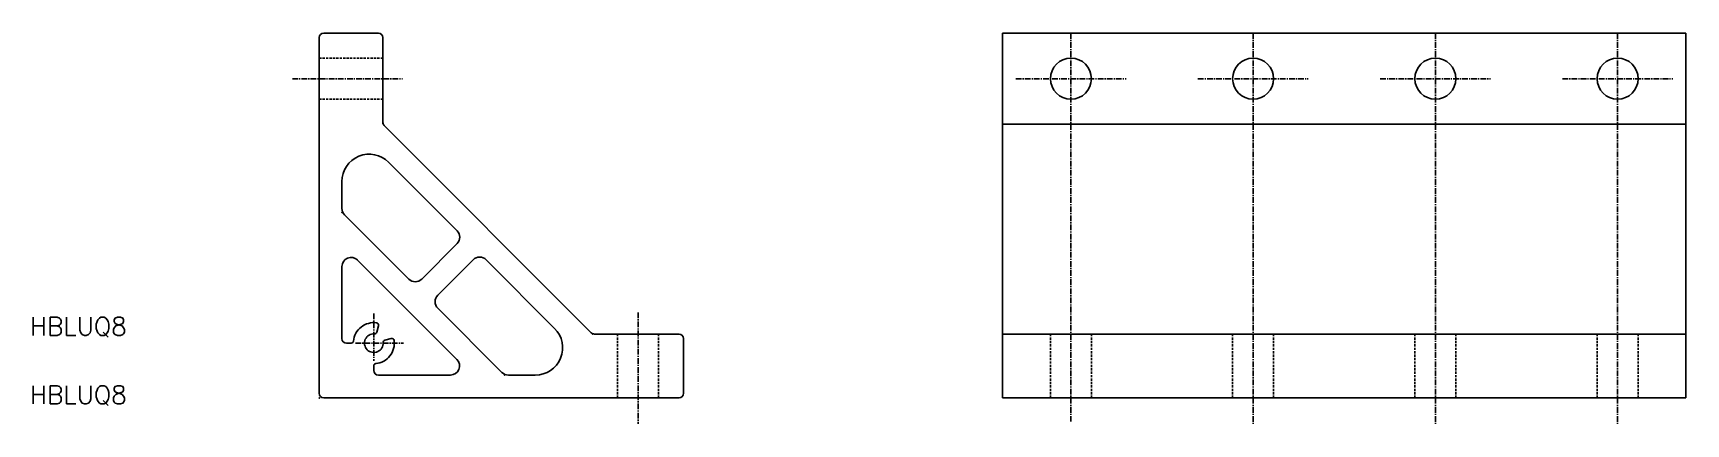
# Model space of a CAD drawing. Extents: x -75 to 288, y -18 to 68.
import ezdxf

# ---------------------------------------------------------------- set-up
doc = ezdxf.new("R2010")
doc.units = 0
doc.linetypes.add('CENTER', pattern=[2, 1.25, -0.25, 0.25, -0.25])
doc.linetypes.add('DASHED', pattern=[0.75, 0.5, -0.25])
doc.layers.get('0').update_dxf_attribs({"linetype": 'CONTINUOUS'})
doc.layers.add('CENTER', color=1, linetype='CENTER')
doc.styles.get("Standard").update_dxf_attribs({"font": 'txt.shx', "bigfont": 'bigfont.shx'})

msp = doc.modelspace()

# ---------------------------------------------------------------- linework, layer by layer
at = {"color": 7, "linetype": 'CONTINUOUS'}
for p, q in [((-12, 67), (-12, -11)), ((-11, 68), (1, 68)), ((2, 67), (2, 48)), ((138, 68), (138, -12)), ((288, 68), (138, 68)), ((288, 68), (288, -12)), ((47.71, 2.29), (2.29, 47.71)), ((288, 48), (138, 48)), ((18.28, 24.65), (3.24, 39.69)), ((-7, 35.44), (-7, 29.54)), ((7.68, 14.04), (-6.41, 28.13)), ((10.5, 14.04), (18.28, 21.82)), ((18.23, -3.59), (-3.59, 18.23)), ((14.04, 10.5), (21.82, 18.28)), ((39.69, 3.24), (24.65, 18.28)), ((-7, 1), (-7, 16.82)), ((28.13, -6.41), (14.04, 7.68)), ((0.65, 2.42), (1.03, 3.83)), ((-4.97, 0), (-6, 0)), ((2.42, 0.65), (3.83, 1.03)), ((48.41, 2), (67, 2)), ((53.06, 2), (53.06, 2)), ((57.71, 2), (57.71, 2)), ((68, 1), (68, -11)), ((288, 2), (138, 2)), ((0, -4.97), (0, -6)), ((1, -7), (16.82, -7)), ((29.54, -7), (35.44, -7)), ((-11, -12), (67, -12)), ((138, -12), (288, -12))]:
    msp.add_line(p, q, dxfattribs=at)
at = {"color": 3, "linetype": 'DASHED'}
for p, q in [((-12, 62.5), (2, 62.5)), ((-12, 53.5), (2, 53.5)), ((53.5, 2), (53.5, -12)), ((62.5, 2), (62.5, -12)), ((148.5, 2), (148.5, -12)), ((157.5, 2), (157.5, -12)), ((188.5, 2), (188.5, -12)), ((197.5, 2), (197.5, -12)), ((228.5, 2), (228.5, -12)), ((237.5, 2), (237.5, -12)), ((268.5, 2), (268.5, -12)), ((277.5, 2), (277.5, -12))]:
    msp.add_line(p, q, dxfattribs=at)
at = {"color": 7, "linetype": 'CONTINUOUS'}
for centre in [(153, 58), (193, 58), (233, 58), (273, 58)]:
    msp.add_circle(centre, 4.5, dxfattribs=at)
for centre, radius, start, end in [((-11, 67), 1, 90, 180), ((1, 67), 1, 0, 90), ((3, 48.41), 1, 180, 225), ((-1, 35.44), 6, 45, 180), ((-5, 29.54), 2, 180, 225), ((16.87, 23.23), 2, 315, 45), ((-5, 16.82), 2, 45, 180), ((23.23, 16.87), 2, 45, 135), ((9.09, 15.45), 2, 225, 315), ((15.45, 9.09), 2, 135, 225), ((0, 0), 4.5, 82.1805, 174.2608), ((0.54, 3.96), 0.5, 345, 82.1805), ((-6, 1), 1, 180, 270), ((-4.97, 0.5), 0.5, 270, 354.2608), ((0, 0), 2.05, 86.3073, 3.6923), ((0.16, 2.54), 0.5, 266.3073, 345), ((0, 0), 4.5, 275.7392, 7.8193), ((2.54, 0.16), 0.5, 105, 183.6923), ((3.96, 0.54), 0.5, 7.8193, 105), ((35.44, -1), 6, 270, 45), ((48.41, 3), 1, 225, 270), ((67, 1), 1, 0, 90), ((16.82, -5), 2, 270, 45), ((0.5, -4.97), 0.5, 95.7392, 180), ((1, -6), 1, 180, 270), ((29.54, -5), 2, 225, 270), ((-11, -11), 1, 180, 270), ((67, -11), 1, 270, 0)]:
    msp.add_arc(centre, radius, start, end, dxfattribs=at)
for p in [(2, 58), (2, 58), (-7, 28.72), (-7, 28.72), (0, 0), (48, 2), (58, 2), (58, 2), (58, 2), (28.72, -7), (-12, -12)]:
    msp.add_point(p, dxfattribs=at)
at = {"layer": 'CENTER', "color": 1, "linetype": 'CENTER'}
for p, q in [((153, 68), (153, -17.2)), ((193, 68), (193, -17.72)), ((233, 68), (233, -17.72)), ((273, 68), (273, -17.72)), ((-17.89, 58), (6.32, 58)), ((140.89, 58), (165.11, 58)), ((180.89, 58), (205.11, 58)), ((220.89, 58), (245.11, 58)), ((260.89, 58), (285.11, 58)), ((0, 6.5), (0, -3.91)), ((58, 6.74), (58, -17.72)), ((-4.05, 0), (6.5, 0))]:
    msp.add_line(p, q, dxfattribs=at)

# ---------------------------------------------------------------- texts
at = {"color": 7, "linetype": 'CONTINUOUS'}
for p in [(-75.49, 1.67), (-75.49, -13.33)]:
    msp.add_text('HBLUQ8', height=4, dxfattribs=at).set_placement(p)

doc.saveas('drawing.dxf')
